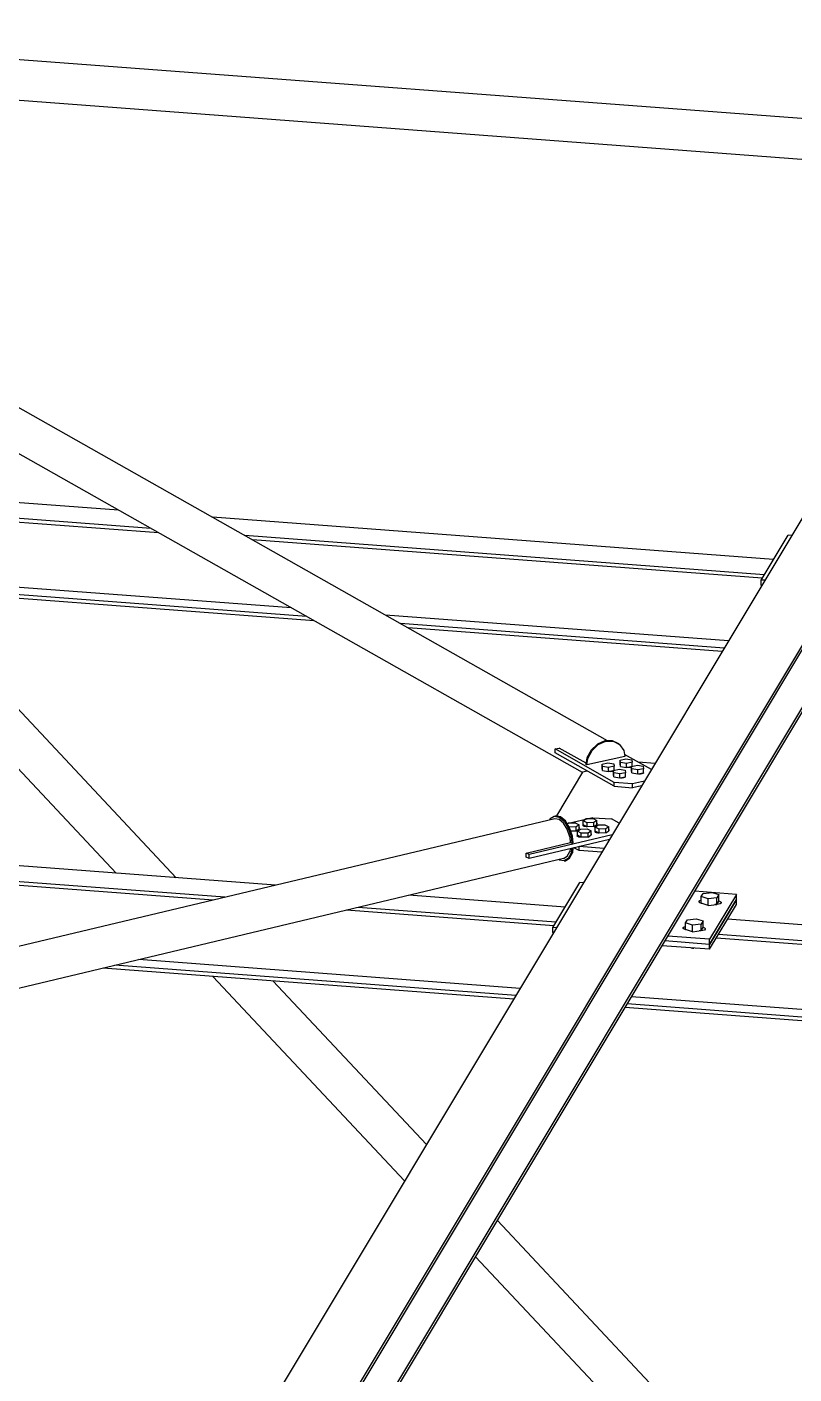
# Model space of a CAD drawing. Header units: millimetres. Extents: x -57554 to 16546, y 2142 to 98430.
# Drawn here: x -39078 to -37643, y 94885 to 97404 of the extents above; entities that cross this region are included whole.
import ezdxf

# ---------------------------------------------------------------- set-up
doc = ezdxf.new("R2010")
doc.units = ezdxf.units.MM

msp = doc.modelspace()

# ---------------------------------------------------------------- linework, layer by layer
at = {"color": 2, "linetype": 'Continuous'}
for p, q in [((-37416.5, 97216.4), (-39905.1, 97403.8)), ((-37324.5, 97133.2), (-40006.8, 97335.1)), ((-37991.6, 96069), (-40110.3, 97266)), ((-38038.9, 96009.5), (-40155.9, 97205.6)), ((-37201, 97196.5), (-38619.2, 94832.6)), ((-38487.7, 94813.4), (-37064.1, 97186.2)), ((-38487.7, 94805.4), (-37064.1, 97178.2)), ((-38487.7, 94696.9), (-37064.1, 97069.7)), ((-38487.7, 94689), (-37064.1, 97061.8)), ((-38907.1, 96500), (-40504.4, 96620.3)), ((-38832.3, 96457.8), (-40525.4, 96585.3)), ((-38846.4, 96465.8), (-40521.4, 96591.9)), ((-37681.4, 96407.7), (-38731, 96486.8)), ((-38555, 96301.1), (-40692.3, 96462.1)), ((-38583.5, 96317.2), (-40684.3, 96475.4)), ((-38540.8, 96293.1), (-40696.3, 96455.5)), ((-37698.5, 96379.3), (-38670.4, 96452.5)), ((-37702.4, 96372.7), (-38656.2, 96444.5)), ((-37704.4, 96369.5), (-37654, 96453.3)), ((-37647.2, 96452.8), (-37654, 96453.3)), ((-38911.2, 95821.2), (-39415.6, 96359)), ((-37704.4, 96360.1), (-37704.4, 96369.5)), ((-37697.5, 96369), (-37704.4, 96369.5)), ((-37702.9, 96360), (-37704.4, 96360.1)), ((-37704.4, 96360.1), (-37704.4, 96357.5)), ((-37702.9, 96360), (-37704.4, 96360.1)), ((-38798.9, 95812.8), (-39303.3, 96350.6)), ((-37765.5, 96255.6), (-38407.4, 96303.9)), ((-37773.5, 96242.3), (-38378.9, 96287.9)), ((-37777.5, 96235.6), (-38364.8, 96279.9)), ((-38010.5, 96062.8), (-38022.4, 96051.5)), ((-38020.8, 96050.6), (-38009, 96061.9)), ((-37996.6, 96069), (-38010.5, 96062.8)), ((-38009, 96061.9), (-37995, 96068.1)), ((-37982.6, 96069), (-37996.6, 96069)), ((-37996.6, 96069), (-37995, 96068.1)), ((-37995, 96068.1), (-37981, 96068.1)), ((-37970.8, 96062.9), (-37982.6, 96069)), ((-37981, 96068.1), (-37969.2, 96062)), ((-37970.8, 96062.9), (-37969.2, 96062)), ((-37969.2, 96062), (-37961.3, 96050.7)), ((-38090, 96053.6), (-38082, 96055.3)), ((-38090, 96046.1), (-38090, 96053.6)), ((-37979.5, 95991.1), (-38090, 96053.6)), ((-37979.5, 95983.7), (-38090, 96046.1)), ((-38031.9, 96027.1), (-38082, 96055.3)), ((-38030.3, 96036.7), (-38032.4, 96024.5)), ((-37959.2, 96039.5), (-38030.8, 96023.6)), ((-38030.8, 96023.6), (-38028.7, 96035.8)), ((-38022.4, 96051.5), (-38030.3, 96036.7)), ((-38028.7, 96035.8), (-38020.8, 96050.6)), ((-37961.3, 96050.7), (-37959.2, 96039.5)), ((-37909.8, 96015.1), (-37959.9, 96043.5)), ((-38038.4, 96010.3), (-38087.5, 95928.4)), ((-38029.9, 96012.2), (-38038.4, 96010.3)), ((-38030.8, 96023.6), (-38032.4, 96024.5)), ((-38031.7, 96013.1), (-38031.4, 96011.8)), ((-38030.1, 96012.2), (-38030, 96012.1)), ((-37902.9, 96026.5), (-37934.2, 96028.9)), ((-37979.5, 95983.7), (-37979.5, 95991.1)), ((-37945, 95988.3), (-37979.5, 95991.1)), ((-37979.5, 95983.7), (-37945, 95980.9)), ((-37922.9, 95993.2), (-37945, 95988.3)), ((-37945, 95980.9), (-37945, 95988.3)), ((-37928.1, 95984.6), (-37945, 95980.9)), ((-38613, 95798.8), (-40894.2, 95970.5)), ((-38729.9, 95770.9), (-40915.2, 95935.5)), ((-38707.8, 95776.2), (-40911.2, 95942.1)), ((-38090.3, 95923.2), (-41418.7, 95130.6)), ((-38099.2, 95923.5), (-38100.5, 95920.8)), ((-38099.2, 95923.5), (-38091.4, 95928.1)), ((-38091.4, 95928.1), (-38088.9, 95928.7)), ((-38091.4, 95928.1), (-38082.2, 95926.3)), ((-38082.2, 95921.7), (-38090.3, 95923.2)), ((-38079.7, 95926.9), (-38088.9, 95928.7)), ((-38082.2, 95926.3), (-38079.7, 95926.9)), ((-38082.2, 95926.3), (-38073, 95918.4)), ((-38074.1, 95914.7), (-38082.2, 95921.7)), ((-38070.5, 95919), (-38079.7, 95926.9)), ((-38067.2, 95903.3), (-38074.1, 95914.7)), ((-38073, 95918.4), (-38065.2, 95905.6)), ((-38062.7, 95906.2), (-38070.5, 95919)), ((-38019, 95925.1), (-38067.2, 95913.7)), ((-38065.2, 95905.6), (-38060, 95889.8)), ((-38057.5, 95890.4), (-38062.7, 95906.2)), ((-38019, 95925.1), (-37984.4, 95922.7)), ((-37969.8, 95915.1), (-37984.4, 95922.7)), ((-37982.9, 95893.2), (-38138.7, 95856.1)), ((-37988.2, 95884.5), (-38138.7, 95848.6)), ((-38062.6, 95889.4), (-38067.2, 95903.3)), ((-38062.6, 95889.4), (-38061.4, 95878.5)), ((-38060, 95889.8), (-38058.6, 95877.4)), ((-38056.1, 95878), (-38057.5, 95890.4)), ((-38143.9, 95858.9), (-38061, 95878.6)), ((-38143.9, 95851.4), (-38143.9, 95858.9)), ((-38138.7, 95856.1), (-38143.9, 95858.9)), ((-38138.7, 95848.6), (-38138.7, 95856.1)), ((-38067.2, 95853), (-38062.6, 95862.1)), ((-38060, 95859), (-38065.2, 95848.7)), ((-38062.7, 95849.3), (-38057.5, 95859.6)), ((-38062, 95866.9), (-38062.6, 95862.1)), ((-38058.6, 95877.4), (-38061.4, 95878.9)), ((-38061, 95878.6), (-38061.4, 95878.9)), ((-38058.9, 95867.6), (-38060, 95859)), ((-38058.6, 95877.4), (-38056.1, 95878)), ((-38056.4, 95868.2), (-38057.5, 95859.6)), ((-38044.9, 95863.5), (-38054.7, 95868.6)), ((-38044.9, 95863.5), (-38044.9, 95871)), ((-37998.4, 95867.4), (-38044.9, 95871)), ((-38002.7, 95860.3), (-38044.9, 95863.5)), ((-38074.1, 95848.9), (-41401.4, 95056.5)), ((-38138.7, 95848.6), (-38143.9, 95851.4)), ((-38082.2, 95845.8), (-38083.2, 95846.7)), ((-38073, 95844.1), (-38082.2, 95845.8)), ((-38074.1, 95848.9), (-38067.2, 95853)), ((-38065.2, 95848.7), (-38073, 95844.1)), ((-38073, 95844.1), (-38070.5, 95844.6)), ((-38070.5, 95844.6), (-38062.7, 95849.3)), ((-38071.2, 95758), (-38363.6, 95780)), ((-38094.2, 95719.7), (-38043.9, 95803.6)), ((-38037, 95803), (-38043.9, 95803.6)), ((-37750.4, 95781.5), (-37828.7, 95787.4)), ((-37750.4, 95781.5), (-37800.7, 95697.6)), ((-37750.4, 95772.1), (-37750.4, 95781.5)), ((-38088.3, 95729.5), (-38458.4, 95757.4)), ((-37800.7, 95688.2), (-37750.4, 95772.1)), ((-37750.4, 95772.1), (-37800.7, 95688.2)), ((-37800.7, 95678.9), (-37750.4, 95762.8)), ((-37750.4, 95762.8), (-37750.4, 95772.1)), ((-38092.3, 95722.9), (-38480.5, 95752.1)), ((-37424.7, 95709.3), (-37767.1, 95735)), ((-38094.2, 95710.3), (-38094.2, 95719.7)), ((-38087.3, 95719.2), (-38094.2, 95719.7)), ((-38092.7, 95710.2), (-38094.2, 95710.3)), ((-38094.2, 95710.3), (-38094.2, 95707.7)), ((-38092.7, 95710.2), (-38094.2, 95710.3)), ((-37800.7, 95697.6), (-37879, 95703.5)), ((-37441.8, 95680.8), (-37784.1, 95706.6)), ((-37800.7, 95678.9), (-37889.7, 95685.6)), ((-37800.7, 95688.2), (-37884.4, 95694.5)), ((-37800.7, 95688.2), (-37884.4, 95694.5)), ((-37800.7, 95688.2), (-37800.7, 95697.6)), ((-37800.7, 95678.9), (-37800.7, 95688.2)), ((-37441.8, 95673.9), (-37788.1, 95700)), ((-38155.3, 95605.8), (-38869.1, 95659.6)), ((-38167.3, 95585.9), (-38935.7, 95643.7)), ((-38163.3, 95592.5), (-38913.6, 95649)), ((-38371.4, 95245.7), (-38730.2, 95628.3)), ((-38330.7, 95313.6), (-38617.9, 95619.8)), ((-37433.8, 95551.5), (-37947, 95590.1)), ((-37441.8, 95531.2), (-37959, 95570.2)), ((-37441.8, 95538.1), (-37955, 95576.8)), ((-37350.8, 94268.8), (-38197.9, 95172)), ((-37339.3, 94145.4), (-38238.6, 95104.1))]:
    msp.add_line(p, q, dxfattribs=at)
at = {"color": 6, "linetype": 'Continuous'}
for p, q in [((-37968, 96032.9), (-37957.3, 96035.3)), ((-37968, 96025.5), (-37968, 96032.9)), ((-37967.6, 96028.4), (-37968, 96032.9)), ((-37957.3, 96035.3), (-37946, 96033.2)), ((-37946, 96033.2), (-37945.6, 96028.7)), ((-38001.9, 96025.4), (-37991.2, 96027.8)), ((-38001.9, 96017.9), (-38001.9, 96025.4)), ((-38001.5, 96020.9), (-38001.9, 96025.4)), ((-38001.5, 96013.4), (-38001.9, 96017.9)), ((-38001.5, 96013.4), (-38001.5, 96020.9)), ((-37990.2, 96018.8), (-38001.5, 96020.9)), ((-38001.5, 96013.4), (-37990.2, 96011.3)), ((-37991.2, 96027.8), (-37979.9, 96025.7)), ((-37979.5, 96021.2), (-37990.2, 96018.8)), ((-37990.2, 96011.3), (-37990.2, 96018.8)), ((-37990.2, 96011.3), (-37979.5, 96013.7)), ((-37988.3, 96011.2), (-37989.9, 96011.4)), ((-37985.5, 96011.1), (-37988.3, 96011.2)), ((-37983, 96011.5), (-37985.5, 96011.1)), ((-37981, 96012.1), (-37983, 96011.5)), ((-37981, 96012.1), (-37980.7, 96012.4)), ((-37980.7, 96013.4), (-37969.9, 96015.8)), ((-37980.7, 96005.9), (-37980.7, 96013.4)), ((-37980.2, 96008.9), (-37980.7, 96013.4)), ((-37980.2, 96001.4), (-37980.7, 96005.9)), ((-37980.2, 96001.4), (-37980.2, 96008.9)), ((-37969, 96006.8), (-37980.2, 96008.9)), ((-37979.9, 96025.7), (-37979.5, 96021.2)), ((-37979.5, 96013.7), (-37979.5, 96021.2)), ((-37969.9, 96015.8), (-37958.7, 96013.7)), ((-37958.2, 96009.2), (-37969, 96006.8)), ((-37969, 95999.3), (-37969, 96006.8)), ((-37967.6, 96021), (-37968, 96025.5)), ((-37967.6, 96021), (-37967.6, 96028.4)), ((-37956.3, 96026.3), (-37967.6, 96028.4)), ((-37967.6, 96021), (-37956.3, 96018.9)), ((-37958.7, 96013.7), (-37958.2, 96009.2)), ((-37958.2, 96001.7), (-37958.2, 96009.2)), ((-37945.6, 96028.7), (-37956.3, 96026.3)), ((-37956.3, 96018.9), (-37956.3, 96026.3)), ((-37956.3, 96018.9), (-37945.6, 96021.2)), ((-37954.4, 96018.7), (-37956, 96018.9)), ((-37951.7, 96018.7), (-37954.4, 96018.7)), ((-37949.1, 96019), (-37951.7, 96018.7)), ((-37947.1, 96019.7), (-37949.1, 96019)), ((-37947.1, 96019.7), (-37946.8, 96019.9)), ((-37946.8, 96020.9), (-37936, 96023.3)), ((-37946.8, 96013.4), (-37946.8, 96020.9)), ((-37946.3, 96016.4), (-37946.8, 96020.9)), ((-37946.3, 96009), (-37946.8, 96013.4)), ((-37946.3, 96009), (-37946.3, 96016.4)), ((-37935.1, 96014.3), (-37946.3, 96016.4)), ((-37946.3, 96009), (-37935.1, 96006.8)), ((-37945.6, 96021.2), (-37945.6, 96028.7)), ((-37936, 96023.3), (-37924.8, 96021.2)), ((-37924.3, 96016.7), (-37935.1, 96014.3)), ((-37935.1, 96006.8), (-37935.1, 96014.3)), ((-37935.1, 96006.8), (-37924.3, 96009.2)), ((-37933.1, 96006.7), (-37934.7, 96006.9)), ((-37930.4, 96006.6), (-37933.1, 96006.7)), ((-37927.8, 96007), (-37930.4, 96006.6)), ((-37925.9, 96007.7), (-37927.8, 96007)), ((-37924.7, 96008.5), (-37925.9, 96007.7)), ((-37924.8, 96021.2), (-37924.3, 96016.7)), ((-37924.7, 96009.2), (-37924.7, 96008.5)), ((-37924.3, 96009.2), (-37924.3, 96016.7)), ((-37980.2, 96001.4), (-37969, 95999.3)), ((-37969, 95999.3), (-37958.2, 96001.7)), ((-37967, 95999.1), (-37968.6, 95999.4)), ((-37964.3, 95999.1), (-37967, 95999.1)), ((-37961.7, 95999.5), (-37964.3, 95999.1)), ((-37959.8, 96000.1), (-37961.7, 95999.5)), ((-37958.6, 96001), (-37959.8, 96000.1)), ((-37958.6, 96001.6), (-37958.6, 96001)), ((-38067.2, 95913.6), (-38064.7, 95915.4)), ((-38064.7, 95915.4), (-38052.1, 95915.7)), ((-38063.2, 95907.6), (-38063.8, 95907.9)), ((-38050.6, 95908), (-38063.2, 95907.6)), ((-38063.2, 95907.1), (-38063.2, 95907.6)), ((-38052.1, 95915.7), (-38045, 95912)), ((-38045, 95912), (-38050.6, 95908)), ((-38050.6, 95900.5), (-38050.6, 95908)), ((-38050.6, 95900.5), (-38045, 95904.5)), ((-38045, 95904.5), (-38045, 95912)), ((-38045, 95906.5), (-38044.6, 95906.2)), ((-38044.6, 95905.2), (-38045, 95904.9)), ((-38044.6, 95906.2), (-38044.6, 95905.2)), ((-38037.5, 95911.1), (-38036.9, 95911.7)), ((-38037.5, 95910.1), (-38037.5, 95911.1)), ((-38036.5, 95909.2), (-38037.5, 95910.1)), ((-38037.1, 95919.3), (-38031.5, 95923.3)), ((-38037.1, 95911.8), (-38037.1, 95919.3)), ((-38030, 95915.6), (-38037.1, 95919.3)), ((-38030, 95908.1), (-38037.1, 95911.8)), ((-38034.6, 95908.6), (-38036.5, 95909.2)), ((-38032, 95908.2), (-38034.6, 95908.6)), ((-38030.3, 95908.2), (-38032, 95908.2)), ((-38031.5, 95923.3), (-38018.9, 95923.6)), ((-38017.4, 95915.9), (-38030, 95915.6)), ((-38030, 95908.1), (-38030, 95915.6)), ((-38017.4, 95908.4), (-38030, 95908.1)), ((-38018.9, 95923.6), (-38011.8, 95919.9)), ((-38011.8, 95919.9), (-38017.4, 95915.9)), ((-38017.4, 95908.4), (-38017.4, 95915.9)), ((-38017.4, 95908.4), (-38011.8, 95912.4)), ((-38014.8, 95907.5), (-38009.2, 95911.6)), ((-38014.8, 95900), (-38014.8, 95907.5)), ((-38007.7, 95903.8), (-38014.8, 95907.5)), ((-38011.8, 95912.4), (-38011.8, 95919.9)), ((-38011.8, 95914.4), (-38011.4, 95914.1)), ((-38011.4, 95913.1), (-38011.8, 95912.8)), ((-38011.4, 95914.1), (-38011.4, 95913.1)), ((-38009.2, 95911.6), (-37996.6, 95911.9)), ((-37996.6, 95911.9), (-37989.5, 95908.1)), ((-37989.5, 95908.1), (-37995.1, 95904.1)), ((-37989.5, 95900.7), (-37989.5, 95908.1)), ((-38060.7, 95900.2), (-38050.6, 95900.5)), ((-38048.4, 95891.4), (-38047.8, 95892)), ((-38048.4, 95890.5), (-38048.4, 95891.4)), ((-38047.4, 95889.6), (-38048.4, 95890.5)), ((-38048, 95899.6), (-38042.4, 95903.7)), ((-38048, 95892.1), (-38048, 95899.6)), ((-38040.9, 95895.9), (-38048, 95899.6)), ((-38040.9, 95888.4), (-38048, 95892.1)), ((-38045.4, 95888.9), (-38047.4, 95889.6)), ((-38042.9, 95888.5), (-38045.4, 95888.9)), ((-38041.2, 95888.5), (-38042.9, 95888.5)), ((-38042.4, 95903.7), (-38029.8, 95904)), ((-38028.3, 95896.2), (-38040.9, 95895.9)), ((-38040.9, 95888.4), (-38040.9, 95895.9)), ((-38028.3, 95888.7), (-38040.9, 95888.4)), ((-38029.8, 95904), (-38022.7, 95900.2)), ((-38022.7, 95900.2), (-38028.3, 95896.2)), ((-38028.3, 95888.7), (-38028.3, 95896.2)), ((-38028.3, 95888.7), (-38022.7, 95892.8)), ((-38022.7, 95892.8), (-38022.7, 95900.2)), ((-38022.7, 95894.8), (-38022.3, 95894.4)), ((-38022.2, 95893.5), (-38022.7, 95893.1)), ((-38022.3, 95894.4), (-38022.2, 95893.5)), ((-38015.2, 95899.3), (-38014.6, 95899.9)), ((-38015.2, 95898.4), (-38015.2, 95899.3)), ((-38014.2, 95897.5), (-38015.2, 95898.4)), ((-38007.7, 95896.3), (-38014.8, 95900)), ((-38012.2, 95896.8), (-38014.2, 95897.5)), ((-38009.7, 95896.4), (-38012.2, 95896.8)), ((-38008, 95896.4), (-38009.7, 95896.4)), ((-37995.1, 95904.1), (-38007.7, 95903.8)), ((-38007.7, 95896.3), (-38007.7, 95903.8)), ((-37995.1, 95896.6), (-38007.7, 95896.3)), ((-37995.1, 95896.6), (-37995.1, 95904.1)), ((-37995.1, 95896.6), (-37989.5, 95900.7)), ((-37989.5, 95902.7), (-37989.1, 95902.3)), ((-37989, 95901.4), (-37989.5, 95901)), ((-37989.1, 95902.3), (-37989, 95901.4)), ((-37816.4, 95777.5), (-37812.8, 95783.5)), ((-37812.8, 95783.5), (-37796.3, 95785.4)), ((-37796.3, 95785.4), (-37783.5, 95781.3)), ((-37783.5, 95781.3), (-37787.1, 95775.3)), ((-37783.5, 95769), (-37783.5, 95781.3)), ((-37820.5, 95768.6), (-37818.8, 95770)), ((-37820.5, 95767.1), (-37820.5, 95768.6)), ((-37819, 95765.7), (-37820.5, 95767.1)), ((-37816, 95764.6), (-37819, 95765.7)), ((-37818.8, 95770), (-37816.4, 95770.8)), ((-37816.4, 95765.2), (-37816.4, 95777.5)), ((-37803.6, 95773.4), (-37816.4, 95777.5)), ((-37803.6, 95761.1), (-37816.4, 95765.2)), ((-37813.4, 95764.2), (-37816, 95764.6)), ((-37787.1, 95775.3), (-37803.6, 95773.4)), ((-37803.6, 95761.1), (-37803.6, 95773.4)), ((-37803.6, 95761.1), (-37787.1, 95763)), ((-37788.2, 95762.5), (-37791, 95762.5)), ((-37784.2, 95763.1), (-37788.2, 95762.5)), ((-37787.1, 95763), (-37787.1, 95775.3)), ((-37787.1, 95763), (-37783.5, 95769)), ((-37781.1, 95764.1), (-37784.2, 95763.1)), ((-37783.5, 95769.4), (-37780.9, 95768.5)), ((-37779.4, 95765.5), (-37781.1, 95764.1)), ((-37780.9, 95768.5), (-37779.4, 95767.1)), ((-37779.4, 95767.1), (-37779.4, 95765.5)), ((-37845.9, 95728.3), (-37842.3, 95734.3)), ((-37845.9, 95716), (-37845.9, 95728.3)), ((-37833.1, 95724.2), (-37845.9, 95728.3)), ((-37842.3, 95734.3), (-37825.9, 95736.2)), ((-37825.9, 95736.2), (-37813, 95732.1)), ((-37813, 95732.1), (-37816.6, 95726.1)), ((-37813, 95719.8), (-37813, 95732.1)), ((-37850.1, 95717.9), (-37850, 95719.4)), ((-37848.5, 95716.5), (-37850.1, 95717.9)), ((-37850, 95719.4), (-37848.3, 95720.8)), ((-37845.5, 95715.4), (-37848.5, 95716.5)), ((-37848.3, 95720.8), (-37845.9, 95721.6)), ((-37833.1, 95711.9), (-37845.9, 95716)), ((-37842.9, 95715), (-37845.5, 95715.4)), ((-37816.6, 95726.1), (-37833.1, 95724.2)), ((-37833.1, 95711.9), (-37833.1, 95724.2)), ((-37833.1, 95711.9), (-37816.6, 95713.8)), ((-37817.7, 95713.3), (-37820.5, 95713.3)), ((-37813.7, 95713.9), (-37817.7, 95713.3)), ((-37816.6, 95713.8), (-37816.6, 95726.1)), ((-37816.6, 95713.8), (-37813, 95719.8)), ((-37810.6, 95714.9), (-37813.7, 95713.9)), ((-37813, 95720.2), (-37810.5, 95719.3)), ((-37808.9, 95716.3), (-37810.6, 95714.9)), ((-37810.5, 95719.3), (-37808.9, 95717.8)), ((-37808.9, 95717.8), (-37808.9, 95716.3)), ((-37835.2, 95681.5), (-37833.1, 95680.8)), ((-37833.1, 95680.8), (-37833.1, 95681.3)), ((-37833.1, 95680.8), (-37830.4, 95681.1))]:
    msp.add_line(p, q, dxfattribs=at)

doc.saveas('drawing.dxf')
